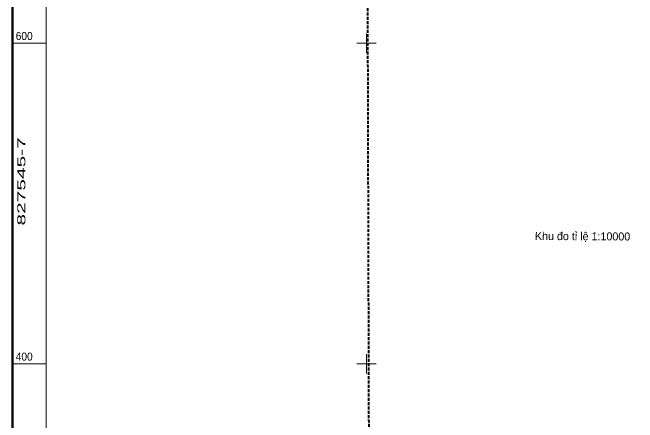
# Model space of a CAD drawing. Header units: metres. Extents: x 545779 to 547235, y 1823638 to 1825358.
# Drawn here: x 545779 to 546169.1, y 1824363.4 to 1824619.1 of the extents above; entities that cross this region are included whole.
import ezdxf
from ezdxf.enums import TextEntityAlignment as Align

# ---------------------------------------------------------------- set-up
doc = ezdxf.new("R2010")
doc.units = ezdxf.units.M
doc.header["$LTSCALE"] = 0.6
doc.linetypes.add('MEDIUM_DASHED', pattern=[4.5, 3, -1.5])
doc.layers.add('17', color=7, linetype='Continuous')
doc.layers.add('50', color=7, linetype='MEDIUM_DASHED', lineweight=40)
doc.layers.add('62', color=7, linetype='Continuous', lineweight=13)

msp = doc.modelspace()

# ---------------------------------------------------------------- linework, layer by layer
at = {"layer": '50'}
msp.add_lwpolyline([(546000.34, 1824702.76), (546002.34, 1823996.81)], dxfattribs=at)
at = {"layer": '62'}
for p, q in [((546000, 1824594), (546000, 1824606)), ((545800, 1824600), (545779, 1824600)), ((545994, 1824600), (546006, 1824600)), ((546000, 1824394), (546000, 1824406)), ((545800, 1824400), (545779, 1824400)), ((545994, 1824400), (546006, 1824400))]:
    msp.add_line(p, q, dxfattribs=at)
at = {"layer": '62', "lineweight": 158}
msp.add_lwpolyline([(545779, 1825241), (547221, 1825241), (547221, 1823779), (545779, 1823779)], close=True, dxfattribs=at)
at = {"layer": '62'}
msp.add_lwpolyline([(545800, 1825220), (547200, 1825220), (547200, 1823800), (545800, 1823800)], close=True, dxfattribs=at)

# ---------------------------------------------------------------- texts
at = {"layer": '17'}
msp.add_text('Khu đo tỉ lệ 1:10000', height=5, rotation=359.675, dxfattribs=at).set_placement((546134.801, 1824477.095), align=Align.CENTER)
at = {"layer": '62', "width": 0.95}
for s, p in [('600', (545781, 1824602)), ('400', (545781, 1824402))]:
    msp.add_text(s, height=5, dxfattribs=at).set_placement(p)
at = {"layer": '62', "width": 1.95}
msp.add_text('827545-7', height=5, rotation=90, dxfattribs=at).set_placement((545787, 1824513.81), align=Align.CENTER)

doc.saveas('drawing.dxf')
